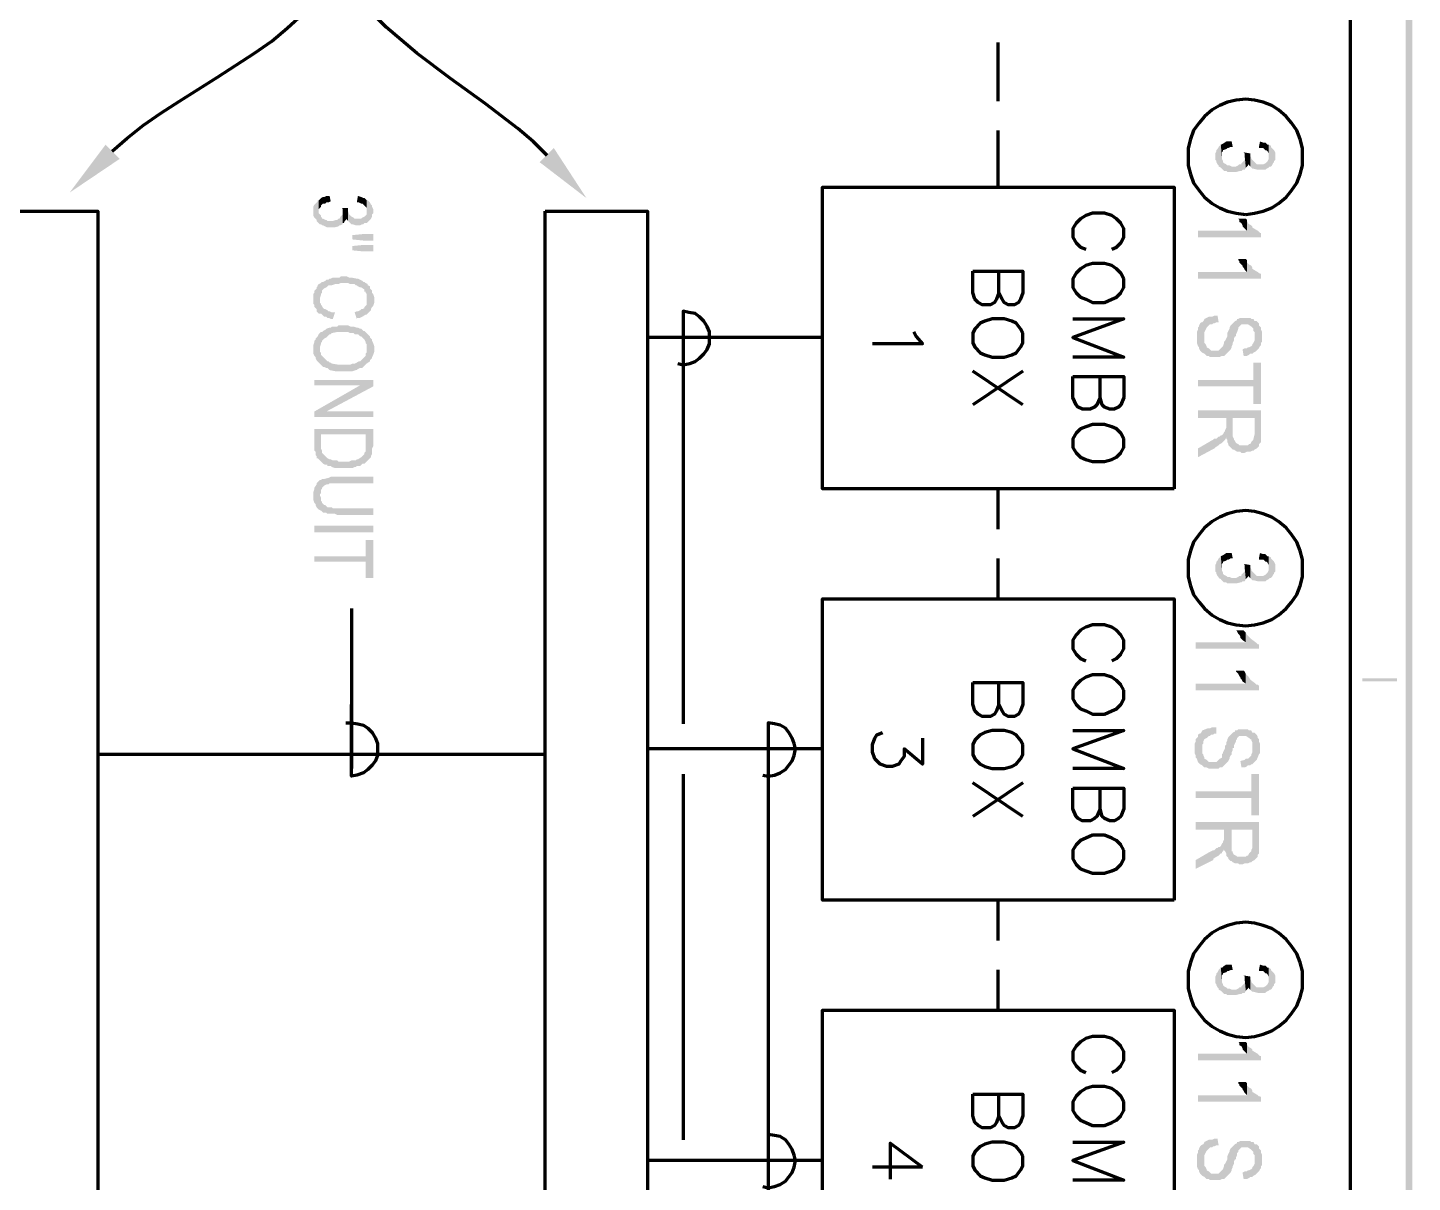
# Model space of a CAD drawing. Header units: inches. Extents: x -186 to 186, y -282 to 282.
# Drawn here: x 138.98 to 186.11, y -194.41 to -155.13 of the extents above; entities that cross this region are included whole.
import ezdxf

# ---------------------------------------------------------------- set-up
doc = ezdxf.new("R2010")
doc.units = ezdxf.units.IN
doc.header["$MEASUREMENT"] = 0
doc.layers.add('H', color=7, linetype='CONTINUOUS', lineweight=100)
doc.layers.add('P', color=250, linetype='CONTINUOUS', lineweight=100)

msp = doc.modelspace()

# ---------------------------------------------------------------- hatches: boundary and pattern name
at = {"layer": 'H', "linetype": 'Continuous'}
for points in [[(186.111, -282.111), (185.889, 281.889), (186.111, 282.111)], [(185.889, -281.889), (186.111, -282.111), (185.889, 281.889)], [(142.111, -159.593), (140.407, -160.741), (141.63, -159.111)], [(156.889, -159.222), (158, -160.926), (156.407, -159.704)], [(180.444, -159.889), (180.407, -159.519), (180.407, -159.556), (180.407, -159.63), (180.37, -159.667), (180.333, -159.704), (180.296, -159.741), (180.296, -159.778), (180.222, -159.778), (180.185, -159.815), (180.111, -159.852), (179.963, -159.852), (179.889, -159.815), (179.852, -159.815), (179.815, -159.815), (179.778, -159.778), (179.704, -159.741), (179.667, -159.704), (179.667, -159.667), (179.63, -159.593), (179.63, -159.556), (179.63, -159.519), (179.593, -159.111), (179.556, -159.148), (179.519, -159.185), (179.481, -159.259), (179.444, -159.296), (179.444, -159.333), (179.407, -159.407), (179.407, -159.444), (179.407, -159.519), (179.407, -159.556), (179.407, -159.63), (179.444, -159.667), (179.444, -159.704), (179.481, -159.778), (179.519, -159.815), (179.519, -159.852), (179.593, -159.889), (179.63, -159.926), (179.667, -159.963), (179.704, -160), (179.778, -160), (179.815, -160.037), (179.889, -160.037), (180.111, -160.037), (180.259, -160), (180.296, -160), (180.333, -159.963), (180.407, -159.963)], [(180, -159.185), (179.963, -159), (179.889, -159), (179.852, -159), (179.778, -159), (179.667, -159.074), (179.593, -159.111), (179.63, -159.519), (179.63, -159.444), (179.63, -159.37), (179.667, -159.333), (179.667, -159.296), (179.778, -159.259), (179.815, -159.222), (179.852, -159.222), (179.926, -159.185)], [(181.444, -159.481), (181.444, -159.407), (181.444, -159.37), (181.407, -159.296), (181.37, -159.259), (181.333, -159.222), (181.296, -159.185), (181.296, -159.148), (181.222, -159.111), (181.222, -159.556), (181.222, -159.593), (181.185, -159.667), (181.148, -159.704), (181.111, -159.741), (181.037, -159.778), (181, -159.778), (180.926, -159.778), (180.889, -159.778), (180.815, -159.778), (180.778, -159.741), (180.741, -159.704), (180.704, -159.667), (180.667, -159.63), (180.63, -159.593), (180.63, -159.556), (180.593, -159.481), (180.593, -159.444), (180.593, -159.852), (180.63, -159.889), (180.667, -159.926), (180.704, -159.926), (180.852, -159.963), (181, -159.963), (181.111, -159.963), (181.148, -159.926), (181.222, -159.889), (181.259, -159.852), (181.296, -159.852), (181.333, -159.815), (181.37, -159.741), (181.407, -159.704), (181.407, -159.667), (181.444, -159.63), (181.444, -159.556)], [(181.222, -159.111), (181.185, -159.111), (181.148, -159.074), (181.111, -159.037), (181.037, -159.037), (180.926, -159), (180.889, -159.185), (180.889, -159.222), (180.963, -159.222), (181.037, -159.222), (181.074, -159.259), (181.111, -159.296), (181.148, -159.296), (181.185, -159.333), (181.222, -159.407), (181.222, -159.444), (181.222, -159.519)], [(180.593, -159.407), (180.37, -159.37), (180.407, -159.407), (180.407, -159.481), (180.407, -159.519), (180.444, -159.889), (180.481, -159.852), (180.519, -159.815), (180.519, -159.741), (180.519, -159.778), (180.556, -159.815), (180.593, -159.852), (180.593, -159.444)], [(149.704, -161.778), (149.704, -161.37), (149.704, -161.444), (149.704, -161.481), (149.667, -161.519), (149.63, -161.556), (149.593, -161.63), (149.556, -161.63), (149.519, -161.667), (149.481, -161.667), (149.37, -161.704), (149.259, -161.704), (149.185, -161.704), (149.148, -161.667), (149.111, -161.667), (149.037, -161.63), (149, -161.63), (149, -161.593), (148.963, -161.556), (148.963, -161.519), (148.926, -161.481), (148.889, -161.444), (148.889, -161.37), (148.889, -161), (148.852, -161), (148.852, -161.037), (148.815, -161.074), (148.778, -161.111), (148.741, -161.148), (148.704, -161.222), (148.704, -161.259), (148.704, -161.333), (148.704, -161.37), (148.704, -161.444), (148.704, -161.481), (148.704, -161.519), (148.741, -161.593), (148.778, -161.63), (148.815, -161.667), (148.815, -161.704), (148.889, -161.778), (148.926, -161.815), (148.963, -161.815), (149, -161.852), (149.037, -161.852), (149.111, -161.889), (149.185, -161.926), (149.407, -161.926), (149.556, -161.889), (149.593, -161.852), (149.63, -161.852), (149.704, -161.815)], [(149.296, -161.037), (149.259, -160.852), (149.222, -160.852), (149.185, -160.852), (149.148, -160.852), (149.074, -160.889), (149.037, -160.889), (148.963, -160.926), (148.889, -161), (148.889, -161.37), (148.889, -161.296), (148.926, -161.259), (148.963, -161.222), (148.963, -161.185), (149, -161.148), (149.037, -161.111), (149.111, -161.111), (149.148, -161.074), (149.222, -161.074)], [(150.741, -161.37), (150.741, -161.296), (150.704, -161.222), (150.704, -161.185), (150.667, -161.148), (150.63, -161.074), (150.593, -161.037), (150.556, -161), (150.519, -161), (150.519, -161.444), (150.519, -161.481), (150.481, -161.519), (150.444, -161.556), (150.37, -161.593), (150.333, -161.63), (150.296, -161.63), (150.222, -161.63), (150.185, -161.63), (150.111, -161.63), (150.074, -161.593), (150, -161.556), (149.963, -161.519), (149.926, -161.481), (149.889, -161.37), (149.889, -161.296), (149.889, -161.704), (149.926, -161.741), (149.963, -161.778), (150, -161.815), (150.037, -161.815), (150.148, -161.852), (150.296, -161.852), (150.37, -161.815), (150.407, -161.815), (150.444, -161.778), (150.519, -161.778), (150.556, -161.741), (150.593, -161.704), (150.63, -161.667), (150.667, -161.63), (150.704, -161.556), (150.704, -161.519), (150.704, -161.481), (150.741, -161.444)], [(150.519, -161), (150.444, -160.926), (150.407, -160.926), (150.333, -160.889), (150.222, -160.852), (150.185, -161.074), (150.259, -161.074), (150.333, -161.111), (150.37, -161.111), (150.407, -161.148), (150.444, -161.185), (150.481, -161.222), (150.519, -161.259), (150.519, -161.333), (150.519, -161.37)], [(149.889, -161.259), (149.667, -161.259), (149.704, -161.296), (149.704, -161.333), (149.704, -161.37), (149.704, -161.778), (149.741, -161.778), (149.778, -161.704), (149.815, -161.667), (149.815, -161.63), (149.852, -161.667), (149.889, -161.704), (149.889, -161.296)], [(180.481, -161.704), (180.481, -161.667), (180.444, -161.63), (180.185, -161.63), (180.222, -161.667), (180.222, -161.741), (180.296, -161.778), (180.333, -161.852), (180.333, -161.889), (180.37, -161.926), (180.407, -161.963), (180.444, -162), (180.481, -162.037)], [(180.963, -162.259), (180.963, -162.111), (180.926, -162.111), (180.889, -162.074), (180.852, -162.037), (180.667, -161.926), (180.667, -161.889), (180.63, -161.852), (180.556, -161.815), (180.519, -161.778), (180.481, -161.704), (180.481, -162.037), (178.815, -162.037), (178.815, -162.259)], [(150.741, -162.37), (150.741, -162.148), (150.407, -162.148), (150.037, -162.185), (150.037, -162.333), (150.407, -162.37)], [(150.741, -162.741), (150.741, -162.519), (150.407, -162.519), (150.037, -162.556), (150.037, -162.704), (150.407, -162.741)], [(180.481, -163.111), (180.481, -163.037), (180.444, -163), (180.185, -163), (180.185, -163.037), (180.222, -163.074), (180.222, -163.111), (180.296, -163.185), (180.333, -163.222), (180.333, -163.259), (180.37, -163.296), (180.407, -163.37), (180.444, -163.407), (180.481, -163.444)], [(180.963, -163.667), (180.963, -163.519), (180.926, -163.481), (180.889, -163.481), (180.852, -163.444), (180.667, -163.333), (180.667, -163.296), (180.63, -163.222), (180.556, -163.185), (180.519, -163.148), (180.481, -163.111), (180.481, -163.444), (178.815, -163.444), (178.815, -163.667)], [(150.556, -163.852), (150.481, -163.815), (150.444, -163.778), (150.407, -163.778), (150.37, -163.741), (150.296, -163.704), (150.222, -163.667), (150.185, -163.667), (150, -163.63), (149.926, -163.63), (149.852, -163.593), (149.63, -163.593), (149.593, -163.63), (149.519, -163.63), (149.481, -163.63), (149.407, -163.63), (149.37, -163.63), (149.296, -163.667), (149.259, -163.667), (149.222, -163.704), (149.148, -163.704), (149.111, -163.741), (149.037, -163.778), (149, -163.778), (148.963, -163.815), (148.889, -163.852), (148.852, -163.889), (148.852, -163.926), (148.815, -163.963), (148.815, -164), (148.778, -164.037), (148.741, -164.074), (148.741, -164.148), (148.704, -164.185), (148.704, -164.222), (148.704, -164.296), (148.704, -164.37), (148.704, -164.407), (148.704, -164.481), (148.704, -164.519), (148.741, -164.556), (148.741, -164.63), (148.778, -164.667), (148.815, -164.704), (148.815, -164.778), (148.852, -164.815), (148.889, -164.852), (148.926, -164.333), (148.963, -164.222), (148.963, -164.185), (149, -164.148), (149, -164.074), (149.037, -164.037), (149.074, -164), (149.148, -163.963), (149.185, -163.926), (149.222, -163.889), (149.296, -163.889), (149.333, -163.889), (149.444, -163.852), (149.481, -163.852), (149.556, -163.852), (149.63, -163.815), (149.889, -163.815), (149.963, -163.852), (150, -163.852), (150.111, -163.852), (150.148, -163.889), (150.185, -163.889), (150.222, -163.926), (150.296, -163.963), (150.333, -163.963), (150.444, -164.037), (150.444, -164.111), (150.481, -164.111), (150.481, -164.148), (150.519, -164.185), (150.519, -164.259), (150.519, -164.333), (150.519, -164.37)], [(150.778, -164.37), (150.778, -164.296), (150.741, -164.185), (150.704, -164.148), (150.704, -164.074), (150.667, -164.037), (150.63, -164), (150.63, -163.963), (150.63, -163.926), (150.556, -163.889), (150.556, -163.852), (150.519, -164.37), (150.519, -164.444), (150.519, -164.481), (150.519, -164.556), (150.481, -164.593), (150.444, -164.63), (150.444, -164.667), (150.37, -164.704), (150.333, -164.704), (150.296, -164.741), (150.222, -164.778), (150.185, -164.778), (150.111, -164.815), (150.185, -165.037), (150.185, -165), (150.259, -165), (150.296, -165), (150.37, -164.963), (150.481, -164.889), (150.519, -164.889), (150.556, -164.852), (150.593, -164.815), (150.63, -164.778), (150.667, -164.741), (150.667, -164.704), (150.704, -164.63), (150.741, -164.593), (150.778, -164.481), (150.778, -164.444)], [(149.444, -164.815), (149.37, -164.815), (149.333, -164.815), (149.259, -164.778), (149.222, -164.778), (149.185, -164.741), (149.111, -164.704), (149.074, -164.704), (149.037, -164.667), (149, -164.593), (148.963, -164.556), (148.963, -164.519), (148.926, -164.481), (148.926, -164.407), (148.926, -164.333), (148.889, -164.852), (148.963, -164.852), (149, -164.889), (149.037, -164.926), (149.074, -164.963), (149.148, -164.963), (149.185, -165), (149.222, -165), (149.296, -165.037), (149.37, -165.037)], [(179.519, -165.148), (179.481, -164.926), (179.444, -164.926), (179.37, -164.926), (179.296, -164.963), (179.259, -164.963), (179.185, -164.963), (179.037, -165.037), (179, -165.111), (179.037, -165.667), (179.037, -165.556), (179.037, -165.519), (179.037, -165.481), (179.074, -165.407), (179.111, -165.333), (179.185, -165.259), (179.222, -165.222), (179.296, -165.222), (179.333, -165.185), (179.37, -165.185), (179.444, -165.148)], [(150.778, -166.037), (150.778, -165.963), (150.741, -165.852), (150.704, -165.778), (150.704, -165.741), (150.667, -165.704), (150.63, -165.667), (150.63, -165.63), (150.556, -165.556), (150.519, -165.519), (150.481, -165.481), (150.444, -165.444), (150.407, -165.444), (150.37, -165.407), (150.333, -165.37), (150.296, -165.37), (150.222, -165.333), (150.185, -165.333), (150.074, -165.296), (150, -165.296), (149.963, -165.296), (149.889, -165.259), (149.556, -165.259), (149.519, -165.296), (149.444, -165.296), (149.333, -165.296), (149.296, -165.333), (149.259, -165.333), (149.148, -165.37), (149.111, -165.407), (149.037, -165.444), (149, -165.481), (148.963, -165.481), (148.889, -165.556), (148.852, -165.63), (148.815, -165.667), (148.778, -165.704), (148.778, -165.741), (148.741, -165.778), (148.741, -165.815), (148.704, -165.926), (148.704, -166), (148.704, -166.037), (148.704, -166.074), (148.704, -166.185), (148.704, -166.222), (148.741, -166.296), (148.778, -166.333), (148.778, -166.37), (148.815, -166.444), (148.852, -166.481), (148.889, -166.519), (148.926, -166.556), (148.926, -166), (148.963, -165.889), (148.963, -165.852), (149, -165.815), (149, -165.778), (149.037, -165.741), (149.074, -165.704), (149.148, -165.667), (149.185, -165.63), (149.222, -165.593), (149.259, -165.556), (149.296, -165.556), (149.333, -165.519), (149.519, -165.481), (149.63, -165.481), (149.704, -165.481), (149.778, -165.481), (149.889, -165.481), (149.963, -165.519), (150.037, -165.519), (150.074, -165.519), (150.111, -165.556), (150.185, -165.556), (150.222, -165.556), (150.259, -165.593), (150.296, -165.63), (150.333, -165.63), (150.37, -165.667), (150.407, -165.704), (150.444, -165.741), (150.481, -165.815), (150.481, -165.852), (150.519, -165.889), (150.519, -165.926), (150.519, -166.556), (150.63, -166.481), (150.63, -166.444), (150.667, -166.407), (150.704, -166.37), (150.704, -166.333), (150.741, -166.259), (150.778, -166.148), (150.778, -166.111)], [(181, -165.63), (181, -165.519), (181, -165.481), (180.963, -165.407), (180.963, -165.333), (180.926, -165.296), (180.889, -165.259), (180.889, -165.185), (180.852, -165.148), (180.815, -165.111), (180.741, -165.111), (180.704, -165.037), (180.63, -165.037), (180.593, -165), (180.519, -165), (180.333, -165), (180.259, -165), (180.185, -165.037), (180.148, -165.037), (180.148, -165.074), (180.074, -165.111), (180.037, -165.148), (180, -165.185), (179.963, -165.222), (179.926, -165.259), (179.889, -165.333), (179.889, -165.37), (179.852, -165.444), (179.815, -165.519), (179.815, -165.556), (179.815, -165.63), (179.778, -165.704), (179.741, -165.778), (179.704, -165.815), (179.704, -165.852), (179.667, -165.963), (179.63, -166), (179.593, -166.037), (179.556, -166.074), (179.519, -166.111), (179.444, -166.111), (179.333, -166.111), (179.259, -166.111), (179.222, -166.074), (179.185, -166.037), (179.111, -166), (179.111, -165.963), (179.074, -165.889), (179.037, -165.852), (179.037, -165.815), (179.037, -165.741), (179.037, -165.667), (179, -165.111), (178.963, -165.148), (178.926, -165.148), (178.889, -165.185), (178.852, -165.259), (178.852, -165.296), (178.815, -165.333), (178.815, -165.407), (178.778, -165.481), (178.778, -165.519), (178.778, -165.593), (178.778, -165.741), (178.778, -165.815), (178.778, -165.852), (178.815, -165.963), (178.852, -166), (178.852, -166.037), (178.889, -166.111), (178.926, -166.148), (178.963, -166.185), (179.037, -166.222), (179.074, -166.259), (179.111, -166.296), (179.185, -166.296), (179.222, -166.333), (179.296, -166.333), (179.519, -166.333), (179.556, -166.333), (179.63, -166.296), (179.704, -166.296), (179.741, -166.259), (179.778, -166.222), (179.815, -166.185), (179.852, -166.148), (179.889, -166.111), (179.926, -166.074), (179.963, -166), (179.963, -165.963), (180, -165.889), (180, -165.852), (180.037, -165.778), (180.037, -165.704), (180.074, -165.63), (180.111, -165.63), (180.111, -165.556), (180.148, -165.481), (180.185, -165.37), (180.185, -165.333), (180.222, -165.296), (180.259, -165.259), (180.296, -165.222), (180.37, -165.222), (180.444, -165.222), (180.481, -165.222), (180.519, -165.222), (180.63, -165.296), (180.667, -165.333), (180.704, -165.37), (180.704, -165.444), (180.741, -165.481), (180.741, -165.63), (180.778, -166.148), (180.815, -166.111), (180.889, -166.037), (180.926, -165.963), (180.963, -165.926), (180.963, -165.852), (181, -165.815), (181, -165.741), (181, -165.667)], [(180.778, -166.148), (180.741, -165.63), (180.741, -165.741), (180.741, -165.778), (180.704, -165.852), (180.667, -165.889), (180.667, -165.926), (180.63, -165.963), (180.556, -166), (180.519, -166), (180.481, -166.037), (180.407, -166.037), (180.333, -166.074), (180.37, -166.296), (180.407, -166.296), (180.481, -166.296), (180.556, -166.259), (180.593, -166.222), (180.667, -166.222), (180.704, -166.185)], [(150.519, -166.556), (150.519, -166.037), (150.519, -166.148), (150.519, -166.185), (150.481, -166.222), (150.481, -166.296), (150.444, -166.333), (150.407, -166.37), (150.37, -166.407), (150.333, -166.444), (150.296, -166.481), (150.259, -166.481), (150.185, -166.519), (150.111, -166.556), (150.074, -166.556), (150.037, -166.556), (149.963, -166.593), (149.889, -166.593), (149.556, -166.593), (149.333, -166.556), (149.296, -166.519), (149.259, -166.519), (149.222, -166.481), (149.185, -166.481), (149.148, -166.444), (149.111, -166.407), (149.074, -166.37), (149.037, -166.333), (149, -166.296), (148.963, -166.259), (148.963, -166.185), (148.926, -166.148), (148.926, -166.111), (148.926, -166.037), (148.926, -166.556), (148.963, -166.593), (149, -166.63), (149.037, -166.667), (149.074, -166.667), (149.148, -166.704), (149.185, -166.704), (149.222, -166.741), (149.259, -166.778), (149.444, -166.815), (149.481, -166.815), (149.556, -166.815), (149.593, -166.815), (149.852, -166.815), (149.926, -166.815), (150, -166.815), (150.037, -166.815), (150.148, -166.778), (150.185, -166.778), (150.222, -166.741), (150.296, -166.704), (150.37, -166.704), (150.407, -166.667), (150.444, -166.63), (150.481, -166.593)], [(180.963, -167.926), (180.963, -166.519), (180.704, -166.519), (180.704, -167.111), (178.815, -167.111), (178.815, -167.333), (180.704, -167.333), (180.704, -167.926)], [(150.741, -167.333), (150.741, -167.111), (148.741, -167.111), (148.741, -167.296), (150.296, -167.296)], [(150.741, -167.333), (150.296, -167.296), (148.741, -168.185), (149.148, -168.185)], [(150.741, -168.37), (150.741, -168.185), (149.148, -168.185), (148.741, -168.185), (148.741, -168.37)], [(180.963, -168.963), (180.963, -168.148), (178.815, -168.148), (178.815, -168.407), (179.778, -168.407), (179.778, -168.667), (179.778, -169.074), (179.778, -169.111), (179.815, -169.148), (179.815, -169.222), (179.852, -169.296), (179.852, -169.333), (179.889, -169.37), (179.926, -169.407), (179.963, -169.444), (180, -169.481), (180, -168.407), (180.741, -168.407), (180.741, -168.963), (180.741, -169.481), (180.815, -169.444), (180.852, -169.407), (180.889, -169.37), (180.889, -169.333), (180.889, -169.296), (180.926, -169.259), (180.963, -169.222), (180.963, -169.148), (180.963, -169.111), (180.963, -169.037)], [(179.778, -169.074), (179.778, -168.667), (179.778, -168.741), (179.741, -168.815), (179.741, -168.852), (179.704, -168.889), (179.667, -168.963), (179.63, -169), (179.593, -169), (179.556, -169.037), (179.519, -169.037), (179.444, -169.111), (179.37, -169.111), (179.333, -169.148), (179.259, -169.185), (178.815, -169.444), (178.815, -169.741), (179.37, -169.444), (179.407, -169.407), (179.519, -169.333), (179.556, -169.296), (179.63, -169.259), (179.667, -169.222), (179.704, -169.185), (179.741, -169.148)], [(180.741, -169.481), (180.741, -168.963), (180.704, -169.111), (180.704, -169.148), (180.63, -169.222), (180.593, -169.296), (180.556, -169.296), (180.519, -169.333), (180.37, -169.333), (180.333, -169.333), (180.296, -169.333), (180.222, -169.333), (180.185, -169.296), (180.111, -169.259), (180.074, -169.185), (180.037, -169.148), (180.037, -169.111), (180, -169.037), (180, -168.407), (180, -169.481), (180.037, -169.481), (180.148, -169.556), (180.185, -169.556), (180.259, -169.556), (180.296, -169.593), (180.407, -169.593), (180.481, -169.556), (180.556, -169.556), (180.593, -169.556), (180.667, -169.519), (180.704, -169.519)], [(150.741, -169.333), (150.741, -168.778), (148.741, -168.778), (148.741, -169.444), (148.741, -169.519), (148.778, -169.556), (148.778, -169.63), (148.778, -169.667), (148.815, -169.704), (148.815, -169.778), (148.852, -169.778), (148.889, -169.815), (148.926, -169.852), (148.963, -169.889), (148.963, -168.963), (150.481, -168.963), (150.481, -169.333), (150.519, -169.889), (150.556, -169.852), (150.593, -169.815), (150.63, -169.778), (150.667, -169.741), (150.667, -169.704), (150.704, -169.63), (150.704, -169.556), (150.704, -169.519), (150.704, -169.444), (150.741, -169.37)], [(150.519, -169.889), (150.481, -169.333), (150.481, -169.37), (150.481, -169.444), (150.481, -169.519), (150.481, -169.556), (150.444, -169.593), (150.444, -169.63), (150.407, -169.667), (150.37, -169.704), (150.333, -169.741), (150.222, -169.815), (150.185, -169.815), (150.148, -169.852), (150.111, -169.852), (150.037, -169.852), (150, -169.852), (149.926, -169.889), (149.815, -169.889), (149.741, -169.889), (149.704, -169.889), (149.63, -169.889), (149.556, -169.889), (149.519, -169.852), (149.444, -169.852), (149.407, -169.852), (149.37, -169.852), (149.296, -169.815), (149.259, -169.815), (149.185, -169.778), (149.148, -169.741), (149.111, -169.704), (149.074, -169.667), (149.037, -169.63), (149, -169.593), (149, -169.556), (149, -169.519), (148.963, -169.444), (148.963, -168.963), (148.963, -169.889), (149, -169.926), (149.037, -169.963), (149.111, -170), (149.185, -170), (149.185, -170.037), (149.296, -170.037), (149.333, -170.074), (149.444, -170.111), (149.481, -170.111), (149.556, -170.111), (149.963, -170.111), (150, -170.111), (150.037, -170.111), (150.111, -170.074), (150.148, -170.074), (150.185, -170.037), (150.222, -170.037), (150.296, -170.037), (150.37, -169.963), (150.444, -169.963), (150.481, -169.926)], [(150.741, -171.704), (150.741, -171.481), (149.37, -171.481), (149.333, -171.444), (149.259, -171.444), (149.222, -171.444), (149.185, -171.444), (149.148, -171.407), (149.111, -171.37), (149.074, -171.37), (149.037, -171.333), (149, -171.296), (149, -171.259), (148.963, -171.222), (148.963, -171.148), (148.963, -171.111), (148.926, -171.037), (148.926, -170.519), (148.889, -170.556), (148.852, -170.593), (148.815, -170.63), (148.815, -170.667), (148.741, -170.778), (148.741, -170.815), (148.704, -170.926), (148.704, -171), (148.704, -171.037), (148.704, -171.074), (148.704, -171.111), (148.704, -171.185), (148.741, -171.296), (148.778, -171.333), (148.778, -171.37), (148.815, -171.444), (148.852, -171.481), (148.889, -171.519), (148.963, -171.556), (149, -171.593), (149.037, -171.63), (149.111, -171.63), (149.148, -171.63), (149.185, -171.667), (149.222, -171.667), (149.296, -171.667), (149.333, -171.667), (149.444, -171.667), (149.519, -171.704), (149.556, -171.704)], [(150.741, -170.63), (150.741, -170.407), (149.444, -170.407), (149.37, -170.407), (149.296, -170.407), (149.222, -170.444), (149.074, -170.481), (149.037, -170.481), (149, -170.481), (148.963, -170.519), (148.926, -170.519), (148.926, -171.037), (148.926, -171), (148.963, -170.963), (148.963, -170.852), (149, -170.815), (149, -170.778), (149.037, -170.741), (149.074, -170.704), (149.148, -170.667), (149.185, -170.667), (149.222, -170.667), (149.259, -170.63), (149.333, -170.63), (149.444, -170.63), (149.519, -170.63), (149.556, -170.63)], [(148.741, -172.296), (150.741, -172.296), (150.741, -172.074), (148.741, -172.074)], [(150.741, -173.852), (150.741, -172.556), (150.481, -172.556), (150.481, -173.111), (148.741, -173.111), (148.741, -173.296), (150.481, -173.296), (150.481, -173.852)], [(180.444, -173.889), (180.407, -173.519), (180.407, -173.556), (180.407, -173.63), (180.37, -173.667), (180.333, -173.704), (180.296, -173.741), (180.296, -173.778), (180.222, -173.778), (180.185, -173.815), (180.111, -173.852), (179.963, -173.852), (179.889, -173.815), (179.852, -173.815), (179.815, -173.815), (179.778, -173.778), (179.704, -173.741), (179.667, -173.704), (179.667, -173.667), (179.63, -173.593), (179.63, -173.556), (179.63, -173.519), (179.593, -173.111), (179.556, -173.148), (179.519, -173.185), (179.481, -173.259), (179.444, -173.296), (179.444, -173.333), (179.407, -173.407), (179.407, -173.444), (179.407, -173.519), (179.407, -173.556), (179.407, -173.63), (179.444, -173.667), (179.444, -173.704), (179.481, -173.778), (179.519, -173.815), (179.519, -173.852), (179.593, -173.889), (179.63, -173.926), (179.667, -173.963), (179.704, -174), (179.778, -174), (179.815, -174.037), (179.889, -174.037), (180.111, -174.037), (180.259, -174), (180.296, -174), (180.333, -173.963), (180.407, -173.963)], [(180, -173.185), (179.963, -173), (179.889, -173), (179.852, -173), (179.778, -173), (179.667, -173.074), (179.593, -173.111), (179.63, -173.519), (179.63, -173.444), (179.63, -173.37), (179.667, -173.333), (179.667, -173.296), (179.778, -173.259), (179.815, -173.222), (179.852, -173.222), (179.926, -173.185)], [(180.593, -173.407), (180.37, -173.37), (180.407, -173.407), (180.407, -173.481), (180.407, -173.519), (180.444, -173.889), (180.481, -173.852), (180.519, -173.815), (180.519, -173.741), (180.519, -173.778), (180.556, -173.815), (180.593, -173.852), (180.593, -173.444)], [(181.444, -173.481), (181.444, -173.407), (181.444, -173.37), (181.407, -173.296), (181.37, -173.259), (181.333, -173.222), (181.296, -173.185), (181.296, -173.148), (181.222, -173.111), (181.222, -173.556), (181.222, -173.593), (181.185, -173.667), (181.148, -173.704), (181.111, -173.741), (181.037, -173.778), (181, -173.778), (180.926, -173.778), (180.889, -173.778), (180.815, -173.778), (180.778, -173.741), (180.741, -173.704), (180.704, -173.667), (180.667, -173.63), (180.63, -173.593), (180.63, -173.556), (180.593, -173.481), (180.593, -173.444), (180.593, -173.852), (180.63, -173.889), (180.667, -173.926), (180.704, -173.926), (180.852, -173.963), (181, -173.963), (181.111, -173.963), (181.148, -173.926), (181.222, -173.889), (181.259, -173.852), (181.296, -173.852), (181.333, -173.815), (181.37, -173.741), (181.407, -173.704), (181.407, -173.667), (181.444, -173.63), (181.444, -173.556)], [(181.222, -173.111), (181.185, -173.111), (181.148, -173.074), (181.111, -173.037), (181.037, -173.037), (180.926, -173), (180.889, -173.185), (180.889, -173.222), (180.963, -173.222), (181.037, -173.222), (181.074, -173.259), (181.111, -173.296), (181.148, -173.296), (181.185, -173.333), (181.222, -173.407), (181.222, -173.444), (181.222, -173.519)], [(180.889, -176.259), (180.889, -176.111), (180.852, -176.111), (180.815, -176.074), (180.778, -176.037), (180.63, -175.926), (180.593, -175.889), (180.519, -175.815), (180.481, -175.778), (180.444, -175.704), (180.444, -176.037), (178.741, -176.037), (178.741, -176.259)], [(180.444, -175.704), (180.407, -175.667), (180.37, -175.63), (180.111, -175.63), (180.148, -175.667), (180.185, -175.741), (180.222, -175.778), (180.259, -175.852), (180.259, -175.889), (180.296, -175.926), (180.333, -175.963), (180.444, -176.037)], [(180.889, -177.667), (180.889, -177.519), (180.852, -177.481), (180.815, -177.481), (180.778, -177.444), (180.63, -177.333), (180.593, -177.296), (180.519, -177.185), (180.481, -177.148), (180.444, -177.111), (180.444, -177.444), (178.741, -177.444), (178.741, -177.667)], [(180.444, -177.111), (180.407, -177.037), (180.37, -177), (180.111, -177), (180.111, -177.037), (180.148, -177.074), (180.185, -177.111), (180.222, -177.185), (180.259, -177.222), (180.259, -177.259), (180.296, -177.296), (180.333, -177.37), (180.444, -177.444)], [(184.407, -177.37), (185.593, -177.37), (185.593, -177.259), (184.407, -177.259)], [(180.926, -179.63), (180.926, -179.519), (180.926, -179.481), (180.889, -179.407), (180.889, -179.333), (180.852, -179.296), (180.852, -179.259), (180.815, -179.185), (180.778, -179.148), (180.741, -179.111), (180.667, -179.111), (180.63, -179.037), (180.556, -179.037), (180.519, -179), (180.481, -179), (180.259, -179), (180.185, -179), (180.148, -179.037), (180.074, -179.037), (180.074, -179.074), (180, -179.111), (179.963, -179.148), (179.926, -179.185), (179.889, -179.222), (179.852, -179.259), (179.815, -179.333), (179.815, -179.37), (179.778, -179.444), (179.778, -179.519), (179.741, -179.556), (179.741, -179.63), (179.704, -179.704), (179.667, -179.778), (179.667, -179.815), (179.63, -179.852), (179.63, -179.889), (179.63, -179.963), (179.556, -180), (179.519, -180.037), (179.481, -180.074), (179.444, -180.111), (179.37, -180.111), (179.259, -180.111), (179.185, -180.111), (179.148, -180.074), (179.111, -180.037), (179.037, -180), (179.037, -179.963), (179, -179.889), (179, -179.852), (178.963, -179.815), (178.963, -179.741), (178.963, -179.667), (178.926, -179.111), (178.889, -179.148), (178.852, -179.148), (178.815, -179.185), (178.815, -179.259), (178.778, -179.296), (178.741, -179.333), (178.741, -179.407), (178.704, -179.481), (178.704, -179.519), (178.704, -179.593), (178.704, -179.741), (178.704, -179.815), (178.741, -179.889), (178.741, -179.963), (178.778, -180), (178.815, -180.111), (178.852, -180.148), (178.889, -180.185), (178.963, -180.222), (179, -180.259), (179.037, -180.296), (179.111, -180.296), (179.185, -180.333), (179.222, -180.333), (179.444, -180.333), (179.519, -180.333), (179.556, -180.296), (179.63, -180.296), (179.667, -180.259), (179.704, -180.222), (179.741, -180.185), (179.778, -180.148), (179.815, -180.111), (179.852, -180.074), (179.889, -180), (179.889, -179.963), (179.926, -179.889), (179.963, -179.852), (179.963, -179.778), (180, -179.704), (180, -179.63), (180.037, -179.63), (180.037, -179.556), (180.074, -179.481), (180.111, -179.407), (180.111, -179.37), (180.148, -179.333), (180.148, -179.296), (180.185, -179.259), (180.222, -179.222), (180.296, -179.222), (180.37, -179.222), (180.407, -179.222), (180.444, -179.222), (180.556, -179.296), (180.593, -179.333), (180.63, -179.333), (180.63, -179.37), (180.667, -179.444), (180.667, -179.481), (180.667, -179.63), (180.704, -180.148), (180.741, -180.111), (180.778, -180.074), (180.815, -180.037), (180.889, -179.852), (180.926, -179.815), (180.926, -179.741), (180.926, -179.667)], [(179.444, -179.148), (179.444, -178.926), (179.37, -178.926), (179.296, -178.926), (179.222, -178.963), (179.148, -178.963), (178.963, -179.037), (178.926, -179.111), (178.963, -179.667), (178.963, -179.556), (178.963, -179.519), (179, -179.481), (179, -179.407), (179.037, -179.333), (179.111, -179.296), (179.185, -179.222), (179.222, -179.222), (179.259, -179.185), (179.333, -179.185), (179.37, -179.148)], [(180.704, -180.148), (180.667, -179.63), (180.667, -179.741), (180.667, -179.778), (180.63, -179.852), (180.63, -179.889), (180.593, -179.926), (180.556, -179.963), (180.519, -180), (180.444, -180), (180.407, -180.037), (180.259, -180.074), (180.296, -180.296), (180.333, -180.296), (180.407, -180.296), (180.481, -180.259), (180.519, -180.222), (180.593, -180.222), (180.63, -180.185), (180.667, -180.185)], [(180.889, -181.926), (180.889, -180.519), (180.63, -180.519), (180.63, -181.111), (178.741, -181.111), (178.741, -181.333), (180.63, -181.333), (180.63, -181.926)], [(180.889, -182.963), (180.889, -182.148), (178.741, -182.148), (178.741, -182.407), (179.704, -182.407), (179.704, -182.667), (179.704, -183.074), (179.704, -183.111), (179.741, -183.148), (179.778, -183.222), (179.778, -183.296), (179.815, -183.333), (179.852, -183.37), (179.852, -183.407), (179.889, -183.444), (179.926, -183.481), (179.963, -182.407), (180.667, -182.407), (180.667, -182.963), (180.667, -183.481), (180.741, -183.444), (180.778, -183.407), (180.815, -183.37), (180.852, -183.333), (180.852, -183.296), (180.852, -183.259), (180.889, -183.222), (180.889, -183.148), (180.889, -183.111), (180.889, -183.037)], [(179.704, -183.074), (179.704, -182.667), (179.704, -182.741), (179.667, -182.815), (179.667, -182.852), (179.63, -182.889), (179.593, -182.963), (179.556, -183), (179.519, -183), (179.481, -183.037), (179.444, -183.037), (179.37, -183.111), (179.333, -183.111), (179.259, -183.148), (179.185, -183.185), (178.741, -183.444), (178.741, -183.741), (179.333, -183.444), (179.333, -183.407), (179.444, -183.333), (179.519, -183.296), (179.556, -183.259), (179.593, -183.222), (179.63, -183.222), (179.63, -183.185), (179.667, -183.148)], [(180.667, -183.481), (180.667, -182.963), (180.667, -183.037), (180.63, -183.111), (180.63, -183.148), (180.556, -183.222), (180.519, -183.296), (180.481, -183.296), (180.444, -183.333), (180.37, -183.333), (180.296, -183.333), (180.222, -183.333), (180.148, -183.333), (180.111, -183.296), (180.037, -183.259), (180, -183.185), (180, -183.148), (179.963, -183.148), (179.963, -183.111), (179.963, -183.037), (179.963, -182.407), (179.926, -183.481), (179.963, -183.481), (180, -183.519), (180.074, -183.556), (180.111, -183.556), (180.185, -183.556), (180.222, -183.593), (180.333, -183.593), (180.407, -183.556), (180.481, -183.556), (180.519, -183.556), (180.593, -183.519), (180.63, -183.519)], [(180, -187.185), (179.963, -187), (179.889, -187), (179.852, -187), (179.778, -187), (179.667, -187.074), (179.63, -187.111), (179.593, -187.111), (179.63, -187.519), (179.63, -187.444), (179.63, -187.37), (179.667, -187.333), (179.667, -187.296), (179.778, -187.259), (179.815, -187.222), (179.852, -187.222), (179.926, -187.185)], [(181.222, -187.111), (181.185, -187.111), (181.148, -187.074), (181.111, -187.037), (181.037, -187.037), (180.926, -187), (180.889, -187.185), (180.889, -187.222), (180.963, -187.222), (181.037, -187.222), (181.074, -187.259), (181.111, -187.296), (181.148, -187.296), (181.185, -187.333), (181.222, -187.407), (181.222, -187.444), (181.222, -187.519)], [(180.444, -187.889), (180.407, -187.519), (180.407, -187.556), (180.407, -187.63), (180.37, -187.667), (180.333, -187.704), (180.296, -187.741), (180.296, -187.778), (180.222, -187.778), (180.185, -187.815), (180.111, -187.852), (179.963, -187.852), (179.889, -187.815), (179.852, -187.815), (179.815, -187.815), (179.778, -187.778), (179.704, -187.741), (179.667, -187.704), (179.667, -187.667), (179.63, -187.593), (179.63, -187.556), (179.63, -187.519), (179.593, -187.111), (179.556, -187.148), (179.519, -187.185), (179.481, -187.259), (179.444, -187.296), (179.444, -187.333), (179.407, -187.407), (179.407, -187.444), (179.407, -187.519), (179.407, -187.556), (179.407, -187.63), (179.444, -187.667), (179.444, -187.704), (179.481, -187.778), (179.519, -187.815), (179.519, -187.852), (179.593, -187.889), (179.63, -187.926), (179.667, -187.963), (179.704, -188), (179.778, -188), (179.815, -188.037), (179.889, -188.037), (180.111, -188.037), (180.259, -188), (180.296, -188), (180.333, -187.963), (180.407, -187.963)], [(180.593, -187.407), (180.37, -187.37), (180.407, -187.407), (180.407, -187.481), (180.407, -187.519), (180.444, -187.889), (180.481, -187.852), (180.519, -187.815), (180.519, -187.741), (180.519, -187.778), (180.556, -187.815), (180.593, -187.852), (180.593, -187.444)], [(181.444, -187.481), (181.444, -187.407), (181.444, -187.37), (181.407, -187.296), (181.37, -187.259), (181.333, -187.222), (181.296, -187.185), (181.296, -187.148), (181.222, -187.111), (181.222, -187.556), (181.222, -187.593), (181.185, -187.667), (181.148, -187.704), (181.111, -187.741), (181.037, -187.778), (181, -187.778), (180.926, -187.778), (180.889, -187.778), (180.815, -187.778), (180.778, -187.741), (180.741, -187.704), (180.704, -187.667), (180.667, -187.63), (180.63, -187.593), (180.63, -187.556), (180.593, -187.481), (180.593, -187.444), (180.593, -187.852), (180.63, -187.889), (180.667, -187.926), (180.704, -187.926), (180.852, -187.963), (181, -187.963), (181.111, -187.963), (181.148, -187.926), (181.222, -187.889), (181.259, -187.852), (181.296, -187.852), (181.333, -187.815), (181.37, -187.741), (181.407, -187.704), (181.407, -187.667), (181.444, -187.63), (181.444, -187.556)], [(180.963, -190.259), (180.963, -190.111), (180.926, -190.111), (180.889, -190.074), (180.852, -190.037), (180.667, -189.926), (180.667, -189.889), (180.63, -189.852), (180.556, -189.815), (180.519, -189.778), (180.481, -189.704), (180.481, -190.037), (178.815, -190.037), (178.815, -190.259)], [(180.481, -189.704), (180.481, -189.667), (180.444, -189.63), (180.185, -189.63), (180.222, -189.667), (180.222, -189.741), (180.296, -189.778), (180.333, -189.852), (180.333, -189.889), (180.37, -189.926), (180.407, -189.963), (180.444, -190), (180.481, -190.037)], [(180.963, -191.667), (180.963, -191.519), (180.926, -191.481), (180.889, -191.481), (180.852, -191.444), (180.667, -191.333), (180.667, -191.296), (180.63, -191.222), (180.556, -191.185), (180.519, -191.148), (180.481, -191.111), (180.481, -191.444), (178.815, -191.444), (178.815, -191.667)], [(180.481, -191.111), (180.481, -191.037), (180.444, -191), (180.185, -191), (180.185, -191.037), (180.222, -191.074), (180.222, -191.111), (180.296, -191.185), (180.333, -191.222), (180.333, -191.259), (180.37, -191.296), (180.407, -191.37), (180.444, -191.407), (180.481, -191.444)], [(181, -193.63), (181, -193.519), (181, -193.481), (180.963, -193.407), (180.963, -193.333), (180.926, -193.296), (180.889, -193.259), (180.889, -193.185), (180.852, -193.148), (180.815, -193.111), (180.741, -193.111), (180.704, -193.037), (180.63, -193.037), (180.593, -193), (180.519, -193), (180.333, -193), (180.259, -193), (180.185, -193.037), (180.148, -193.037), (180.148, -193.074), (180.074, -193.111), (180.037, -193.148), (180, -193.185), (179.963, -193.222), (179.926, -193.259), (179.889, -193.333), (179.889, -193.37), (179.852, -193.444), (179.815, -193.519), (179.815, -193.556), (179.815, -193.63), (179.778, -193.704), (179.741, -193.778), (179.704, -193.815), (179.704, -193.852), (179.667, -193.963), (179.63, -194), (179.593, -194.037), (179.556, -194.074), (179.519, -194.111), (179.444, -194.111), (179.333, -194.111), (179.259, -194.111), (179.222, -194.074), (179.185, -194.037), (179.111, -194), (179.111, -193.963), (179.074, -193.889), (179.037, -193.852), (179.037, -193.815), (179.037, -193.741), (179.037, -193.667), (179, -193.111), (178.926, -193.148), (178.889, -193.185), (178.852, -193.259), (178.852, -193.296), (178.815, -193.333), (178.815, -193.407), (178.778, -193.481), (178.778, -193.519), (178.778, -193.593), (178.778, -193.741), (178.778, -193.815), (178.778, -193.852), (178.815, -193.963), (178.852, -194), (178.852, -194.037), (178.889, -194.111), (178.926, -194.148), (178.963, -194.185), (179.037, -194.222), (179.074, -194.259), (179.111, -194.296), (179.185, -194.296), (179.222, -194.333), (179.296, -194.333), (179.519, -194.333), (179.556, -194.333), (179.63, -194.296), (179.704, -194.296), (179.741, -194.259), (179.778, -194.222), (179.815, -194.185), (179.889, -194.111), (179.926, -194.074), (179.963, -194), (179.963, -193.963), (180, -193.889), (180, -193.852), (180.037, -193.778), (180.037, -193.704), (180.074, -193.63), (180.111, -193.63), (180.111, -193.556), (180.148, -193.481), (180.148, -193.407), (180.185, -193.37), (180.185, -193.333), (180.222, -193.296), (180.259, -193.259), (180.296, -193.222), (180.37, -193.222), (180.444, -193.222), (180.481, -193.222), (180.519, -193.222), (180.63, -193.296), (180.667, -193.333), (180.704, -193.37), (180.704, -193.444), (180.741, -193.481), (180.741, -193.63), (180.778, -194.148), (180.815, -194.111), (180.889, -194.037), (180.926, -193.963), (180.963, -193.926), (180.963, -193.852), (181, -193.815), (181, -193.741), (181, -193.667)], [(179.519, -193.148), (179.481, -192.926), (179.444, -192.926), (179.37, -192.926), (179.296, -192.963), (179.259, -192.963), (179.185, -192.963), (179.037, -193.037), (179, -193.111), (179.037, -193.667), (179.037, -193.556), (179.037, -193.519), (179.037, -193.481), (179.074, -193.407), (179.111, -193.333), (179.185, -193.259), (179.222, -193.222), (179.296, -193.222), (179.333, -193.185), (179.37, -193.185), (179.444, -193.148)], [(180.778, -194.148), (180.741, -193.63), (180.741, -193.741), (180.741, -193.778), (180.704, -193.852), (180.667, -193.889), (180.667, -193.926), (180.63, -193.963), (180.556, -194), (180.519, -194), (180.481, -194.037), (180.407, -194.037), (180.333, -194.074), (180.37, -194.296), (180.407, -194.296), (180.481, -194.296), (180.556, -194.259), (180.593, -194.222), (180.667, -194.222), (180.704, -194.185)]]:
    msp.add_hatch(color=0, dxfattribs=at).paths.add_polyline_path(points)

# ---------------------------------------------------------------- linework, layer by layer
at = {"layer": 'P', "color": 0, "linetype": 'Continuous'}
for points in [[(-186, 280), (184, 280), (184, -258)], [(141.852, -159.333), (142.37, -158.889), (142.926, -158.444), (143.519, -158.037), (144.148, -157.63), (145.444, -156.815), (146.704, -156), (147.296, -155.593), (147.815, -155.148), (148.333, -154.667), (148.741, -154.185), (149.111, -153.667), (149.37, -153.111), (149.444, -152.815), (149.519, -152.519), (149.556, -152.185), (149.593, -151.852)], [(156.667, -159.481), (156.185, -159), (155.667, -158.556), (154.556, -157.704), (153.37, -156.852), (152.222, -156), (151.704, -155.556), (151.185, -155.111), (150.741, -154.667), (150.37, -154.148), (150.037, -153.63), (149.815, -153.074), (149.63, -152.481), (149.593, -152.185), (149.593, -151.852)], [(172, -155.63), (172, -157.63)], [(180.444, -161.481), (180.741, -161.444), (181.037, -161.37), (181.333, -161.259), (181.556, -161.111), (181.815, -160.889), (182, -160.667), (182.185, -160.407), (182.296, -160.111), (182.37, -159.815), (182.37, -159.519), (182.37, -159.222), (182.296, -158.926), (182.185, -158.63), (182, -158.37), (181.815, -158.148), (181.556, -157.926), (181.333, -157.778), (181.037, -157.667), (180.741, -157.593), (180.444, -157.556), (180.111, -157.593), (179.815, -157.667), (179.556, -157.778), (179.296, -157.926), (179.037, -158.148), (178.852, -158.37), (178.667, -158.63), (178.556, -158.926), (178.481, -159.222), (178.481, -159.519), (178.481, -159.815), (178.556, -160.111), (178.667, -160.407), (178.852, -160.667), (179.037, -160.889), (179.296, -161.111), (179.556, -161.259), (179.815, -161.37), (180.111, -161.444), (180.444, -161.481)], [(172, -158.63), (172, -160.556)], [(178, -170.815), (166.037, -170.815), (166.037, -160.556), (178, -160.556), (178, -170.815)], [(137.889, -161.37), (141.37, -161.37), (141.37, -197.556), (137.889, -197.556), (137.889, -161.37)], [(156.593, -161.37), (160.074, -161.37), (160.074, -197.556), (156.593, -197.556), (156.593, -161.37)], [(175.889, -162.667), (176.037, -162.593), (176.185, -162.444), (176.296, -162.259), (176.296, -161.963), (176.185, -161.778), (176.037, -161.63), (175.889, -161.519), (175.63, -161.444), (175.222, -161.444), (175, -161.519), (174.815, -161.63), (174.667, -161.778), (174.556, -161.963), (174.556, -162.259), (174.667, -162.444), (174.815, -162.593), (175, -162.667)], [(171.148, -163.407), (172.852, -163.407), (172.852, -164.148), (172.778, -164.37), (172.704, -164.481), (172.556, -164.556), (172.37, -164.556), (172.222, -164.481), (172.148, -164.37), (172.037, -164.148), (172.037, -163.407)], [(172.037, -164.148), (171.963, -164.37), (171.889, -164.481), (171.741, -164.556), (171.481, -164.556), (171.333, -164.481), (171.222, -164.37), (171.148, -164.148), (171.148, -163.407)], [(176.296, -163.667), (176.185, -163.481), (176.037, -163.333), (175.889, -163.222), (175.63, -163.148), (175.222, -163.148), (175, -163.222), (174.815, -163.333), (174.667, -163.481), (174.556, -163.667), (174.556, -163.963), (174.667, -164.148), (174.815, -164.296), (175, -164.37), (175.222, -164.481), (175.63, -164.481), (175.889, -164.37), (176.037, -164.296), (176.185, -164.148), (176.296, -163.963), (176.296, -163.667)], [(161.111, -166.556), (161.296, -166.593), (161.519, -166.556), (161.704, -166.481), (161.852, -166.37), (162, -166.222), (162.111, -166.074), (162.185, -165.889), (162.185, -165.667), (162.185, -165.481), (162.111, -165.296), (162, -165.111), (161.852, -164.963), (161.704, -164.852), (161.481, -164.815), (161.296, -164.778), (161.296, -167.222)], [(172.852, -165.519), (172.778, -165.37), (172.63, -165.185), (172.481, -165.111), (172.222, -165.037), (171.815, -165.037), (171.556, -165.111), (171.407, -165.185), (171.222, -165.37), (171.148, -165.519), (171.148, -165.852), (171.222, -166), (171.407, -166.185), (171.556, -166.259), (171.815, -166.333), (172.222, -166.333), (172.481, -166.259), (172.63, -166.185), (172.778, -166), (172.852, -165.852), (172.852, -165.519)], [(174.556, -165.037), (176.296, -165.037), (174.556, -165.667), (176.296, -166.333), (174.556, -166.333)], [(166.037, -165.667), (160.074, -165.667)], [(169.148, -165.481), (169.222, -165.63), (169.444, -165.889), (167.741, -165.889)], [(172.852, -166.815), (171.148, -167.963)], [(172.852, -167.963), (171.148, -166.815)], [(161.296, -166.889), (161.296, -178.815)], [(174.556, -167), (176.296, -167), (176.296, -167.704), (176.185, -167.963), (176.111, -168.037), (175.963, -168.111), (175.815, -168.111), (175.63, -168.037), (175.556, -167.963), (175.481, -167.704), (175.481, -167)], [(175.481, -167.704), (175.37, -167.963), (175.296, -168.037), (175.148, -168.111), (174.889, -168.111), (174.741, -168.037), (174.667, -167.963), (174.556, -167.704), (174.556, -167)], [(176.296, -169.111), (176.185, -168.926), (176.037, -168.778), (175.889, -168.704), (175.63, -168.63), (175.222, -168.63), (175, -168.704), (174.815, -168.778), (174.667, -168.926), (174.556, -169.111), (174.556, -169.407), (174.667, -169.593), (174.815, -169.741), (175, -169.815), (175.222, -169.889), (175.63, -169.889), (175.889, -169.815), (176.037, -169.741), (176.185, -169.593), (176.296, -169.407), (176.296, -169.111)], [(172, -170.815), (172, -172.185)], [(180.444, -175.481), (180.741, -175.444), (181.037, -175.37), (181.333, -175.259), (181.556, -175.111), (181.815, -174.889), (182, -174.667), (182.185, -174.407), (182.296, -174.111), (182.37, -173.815), (182.37, -173.519), (182.37, -173.222), (182.296, -172.926), (182.185, -172.63), (182, -172.37), (181.815, -172.148), (181.556, -171.926), (181.333, -171.778), (181.037, -171.667), (180.741, -171.593), (180.444, -171.556), (180.111, -171.593), (179.815, -171.667), (179.556, -171.778), (179.296, -171.926), (179.037, -172.148), (178.852, -172.37), (178.667, -172.63), (178.556, -172.926), (178.481, -173.222), (178.481, -173.519), (178.481, -173.815), (178.556, -174.111), (178.667, -174.407), (178.852, -174.667), (179.037, -174.889), (179.296, -175.111), (179.556, -175.259), (179.815, -175.37), (180.111, -175.444), (180.444, -175.481)], [(172, -173.185), (172, -174.556)], [(178, -184.815), (166.037, -184.815), (166.037, -174.556), (178, -174.556), (178, -184.815)], [(150, -174.889), (150, -180.333)], [(175.889, -176.667), (176.037, -176.593), (176.185, -176.444), (176.296, -176.259), (176.296, -175.963), (176.185, -175.778), (176.037, -175.63), (175.889, -175.519), (175.63, -175.444), (175.222, -175.444), (175, -175.519), (174.815, -175.63), (174.667, -175.778), (174.556, -175.963), (174.556, -176.259), (174.667, -176.444), (174.815, -176.593), (175, -176.667)], [(176.296, -177.667), (176.185, -177.481), (176.037, -177.333), (175.889, -177.222), (175.63, -177.148), (175.222, -177.148), (175, -177.222), (174.815, -177.333), (174.667, -177.481), (174.556, -177.667), (174.556, -177.963), (174.667, -178.148), (174.815, -178.296), (175, -178.37), (175.222, -178.481), (175.63, -178.481), (175.889, -178.37), (176.037, -178.296), (176.185, -178.148), (176.296, -177.963), (176.296, -177.667)], [(171.148, -177.407), (172.852, -177.407), (172.852, -178.148), (172.778, -178.37), (172.704, -178.481), (172.556, -178.556), (172.37, -178.556), (172.222, -178.481), (172.148, -178.37), (172.037, -178.148), (172.037, -177.407)], [(172.037, -178.148), (171.963, -178.37), (171.889, -178.481), (171.741, -178.556), (171.481, -178.556), (171.333, -178.481), (171.222, -178.37), (171.148, -178.148), (171.148, -177.407)], [(149.815, -178.778), (150, -178.778), (150.222, -178.815), (150.407, -178.852), (150.556, -178.963), (150.704, -179.111), (150.815, -179.296), (150.889, -179.481), (150.889, -179.667), (150.889, -179.889), (150.815, -180.074), (150.704, -180.222), (150.556, -180.37), (150.407, -180.481), (150.185, -180.556), (150, -180.593), (150, -178.148)], [(164, -180.556), (164.185, -180.593), (164.407, -180.556), (164.593, -180.481), (164.778, -180.37), (164.889, -180.222), (165, -180.074), (165.074, -179.889), (165.111, -179.667), (165.074, -179.481), (165, -179.296), (164.889, -179.111), (164.778, -178.963), (164.593, -178.852), (164.407, -178.815), (164.185, -178.778), (164.185, -181.222)], [(172.852, -179.519), (172.778, -179.37), (172.63, -179.185), (172.481, -179.111), (172.222, -179.037), (171.815, -179.037), (171.556, -179.111), (171.407, -179.185), (171.222, -179.37), (171.148, -179.519), (171.148, -179.852), (171.222, -180), (171.407, -180.185), (171.556, -180.259), (171.815, -180.333), (172.222, -180.333), (172.481, -180.259), (172.63, -180.185), (172.778, -180), (172.852, -179.852), (172.852, -179.519)], [(174.556, -179.037), (176.296, -179.037), (174.556, -179.667), (176.296, -180.333), (174.556, -180.333)], [(169.444, -179.296), (169.444, -180.185), (168.815, -179.667), (168.815, -179.926), (168.704, -180.074), (168.63, -180.185), (168.407, -180.259), (168.222, -180.259), (168, -180.185), (167.815, -180), (167.741, -179.778), (167.741, -179.519), (167.815, -179.296), (167.889, -179.185), (168.074, -179.111)], [(156.593, -179.852), (141.37, -179.852)], [(166.037, -179.667), (160.074, -179.667)], [(161.296, -180.519), (161.296, -192.963)], [(164.185, -180.889), (164.185, -192.963)], [(172.852, -180.815), (171.148, -181.963)], [(172.852, -181.963), (171.148, -180.815)], [(174.556, -181), (176.296, -181), (176.296, -181.704), (176.185, -181.963), (176.111, -182.037), (175.963, -182.111), (175.815, -182.111), (175.63, -182.037), (175.556, -181.963), (175.481, -181.704), (175.481, -181)], [(175.481, -181.704), (175.37, -181.963), (175.296, -182.037), (175.148, -182.111), (174.889, -182.111), (174.741, -182.037), (174.667, -181.963), (174.556, -181.704), (174.556, -181)], [(176.296, -183.111), (176.185, -182.926), (176.037, -182.778), (175.889, -182.704), (175.63, -182.593), (175.222, -182.593), (175, -182.704), (174.815, -182.778), (174.667, -182.926), (174.556, -183.111), (174.556, -183.407), (174.667, -183.593), (174.815, -183.741), (175, -183.815), (175.222, -183.889), (175.63, -183.889), (175.889, -183.815), (176.037, -183.741), (176.185, -183.593), (176.296, -183.407), (176.296, -183.111)], [(172, -184.815), (172, -186.185)], [(180.444, -189.481), (180.741, -189.444), (181.037, -189.37), (181.333, -189.259), (181.556, -189.111), (181.815, -188.889), (182, -188.667), (182.185, -188.407), (182.296, -188.111), (182.37, -187.815), (182.37, -187.519), (182.37, -187.222), (182.296, -186.926), (182.185, -186.63), (182, -186.37), (181.815, -186.148), (181.556, -185.926), (181.333, -185.778), (181.037, -185.667), (180.741, -185.593), (180.444, -185.556), (180.111, -185.593), (179.815, -185.667), (179.556, -185.778), (179.296, -185.926), (179.037, -186.148), (178.852, -186.37), (178.667, -186.63), (178.556, -186.926), (178.481, -187.222), (178.481, -187.519), (178.481, -187.815), (178.556, -188.111), (178.667, -188.407), (178.852, -188.667), (179.037, -188.889), (179.296, -189.111), (179.556, -189.259), (179.815, -189.37), (180.111, -189.444), (180.444, -189.481)], [(172, -187.185), (172, -188.556)], [(178, -198.815), (166.037, -198.815), (166.037, -188.556), (178, -188.556), (178, -198.815)], [(175.889, -190.667), (176.037, -190.593), (176.185, -190.444), (176.296, -190.259), (176.296, -189.963), (176.185, -189.778), (176.037, -189.63), (175.889, -189.519), (175.63, -189.444), (175.222, -189.444), (175, -189.519), (174.815, -189.63), (174.667, -189.778), (174.556, -189.963), (174.556, -190.259), (174.667, -190.444), (174.815, -190.593), (175, -190.667)], [(176.296, -191.667), (176.185, -191.481), (176.037, -191.333), (175.889, -191.222), (175.63, -191.148), (175.222, -191.148), (175, -191.222), (174.815, -191.333), (174.667, -191.481), (174.556, -191.667), (174.556, -191.963), (174.667, -192.148), (174.815, -192.296), (175, -192.37), (175.222, -192.481), (175.63, -192.481), (175.889, -192.37), (176.037, -192.296), (176.185, -192.148), (176.296, -191.963), (176.296, -191.667)], [(171.148, -191.407), (172.852, -191.407), (172.852, -192.148), (172.778, -192.37), (172.704, -192.481), (172.556, -192.556), (172.37, -192.556), (172.222, -192.481), (172.148, -192.37), (172.037, -192.148), (172.037, -191.407)], [(172.037, -192.148), (171.963, -192.37), (171.889, -192.481), (171.741, -192.556), (171.481, -192.556), (171.333, -192.481), (171.222, -192.37), (171.148, -192.148), (171.148, -191.407)], [(164, -194.556), (164.185, -194.593), (164.407, -194.556), (164.593, -194.481), (164.778, -194.37), (164.889, -194.222), (165, -194.074), (165.074, -193.889), (165.111, -193.667), (165.074, -193.481), (165, -193.296), (164.889, -193.111), (164.778, -192.963), (164.593, -192.852), (164.407, -192.815), (164.185, -192.778), (164.185, -195.222)], [(169.444, -193.889), (168.333, -193.074), (168.333, -194.296)], [(172.852, -193.519), (172.778, -193.37), (172.63, -193.185), (172.481, -193.111), (172.222, -193.037), (171.815, -193.037), (171.556, -193.111), (171.407, -193.185), (171.222, -193.37), (171.148, -193.519), (171.148, -193.852), (171.222, -194), (171.407, -194.185), (171.556, -194.259), (171.815, -194.333), (172.222, -194.333), (172.481, -194.259), (172.63, -194.185), (172.778, -194), (172.852, -193.852), (172.852, -193.519)], [(174.556, -193.037), (176.296, -193.037), (174.556, -193.667), (176.296, -194.333), (174.556, -194.333)], [(166.037, -193.667), (160.074, -193.667)], [(169.444, -193.889), (167.741, -193.889)]]:
    msp.add_lwpolyline(points, dxfattribs=at)

doc.saveas('drawing.dxf')
